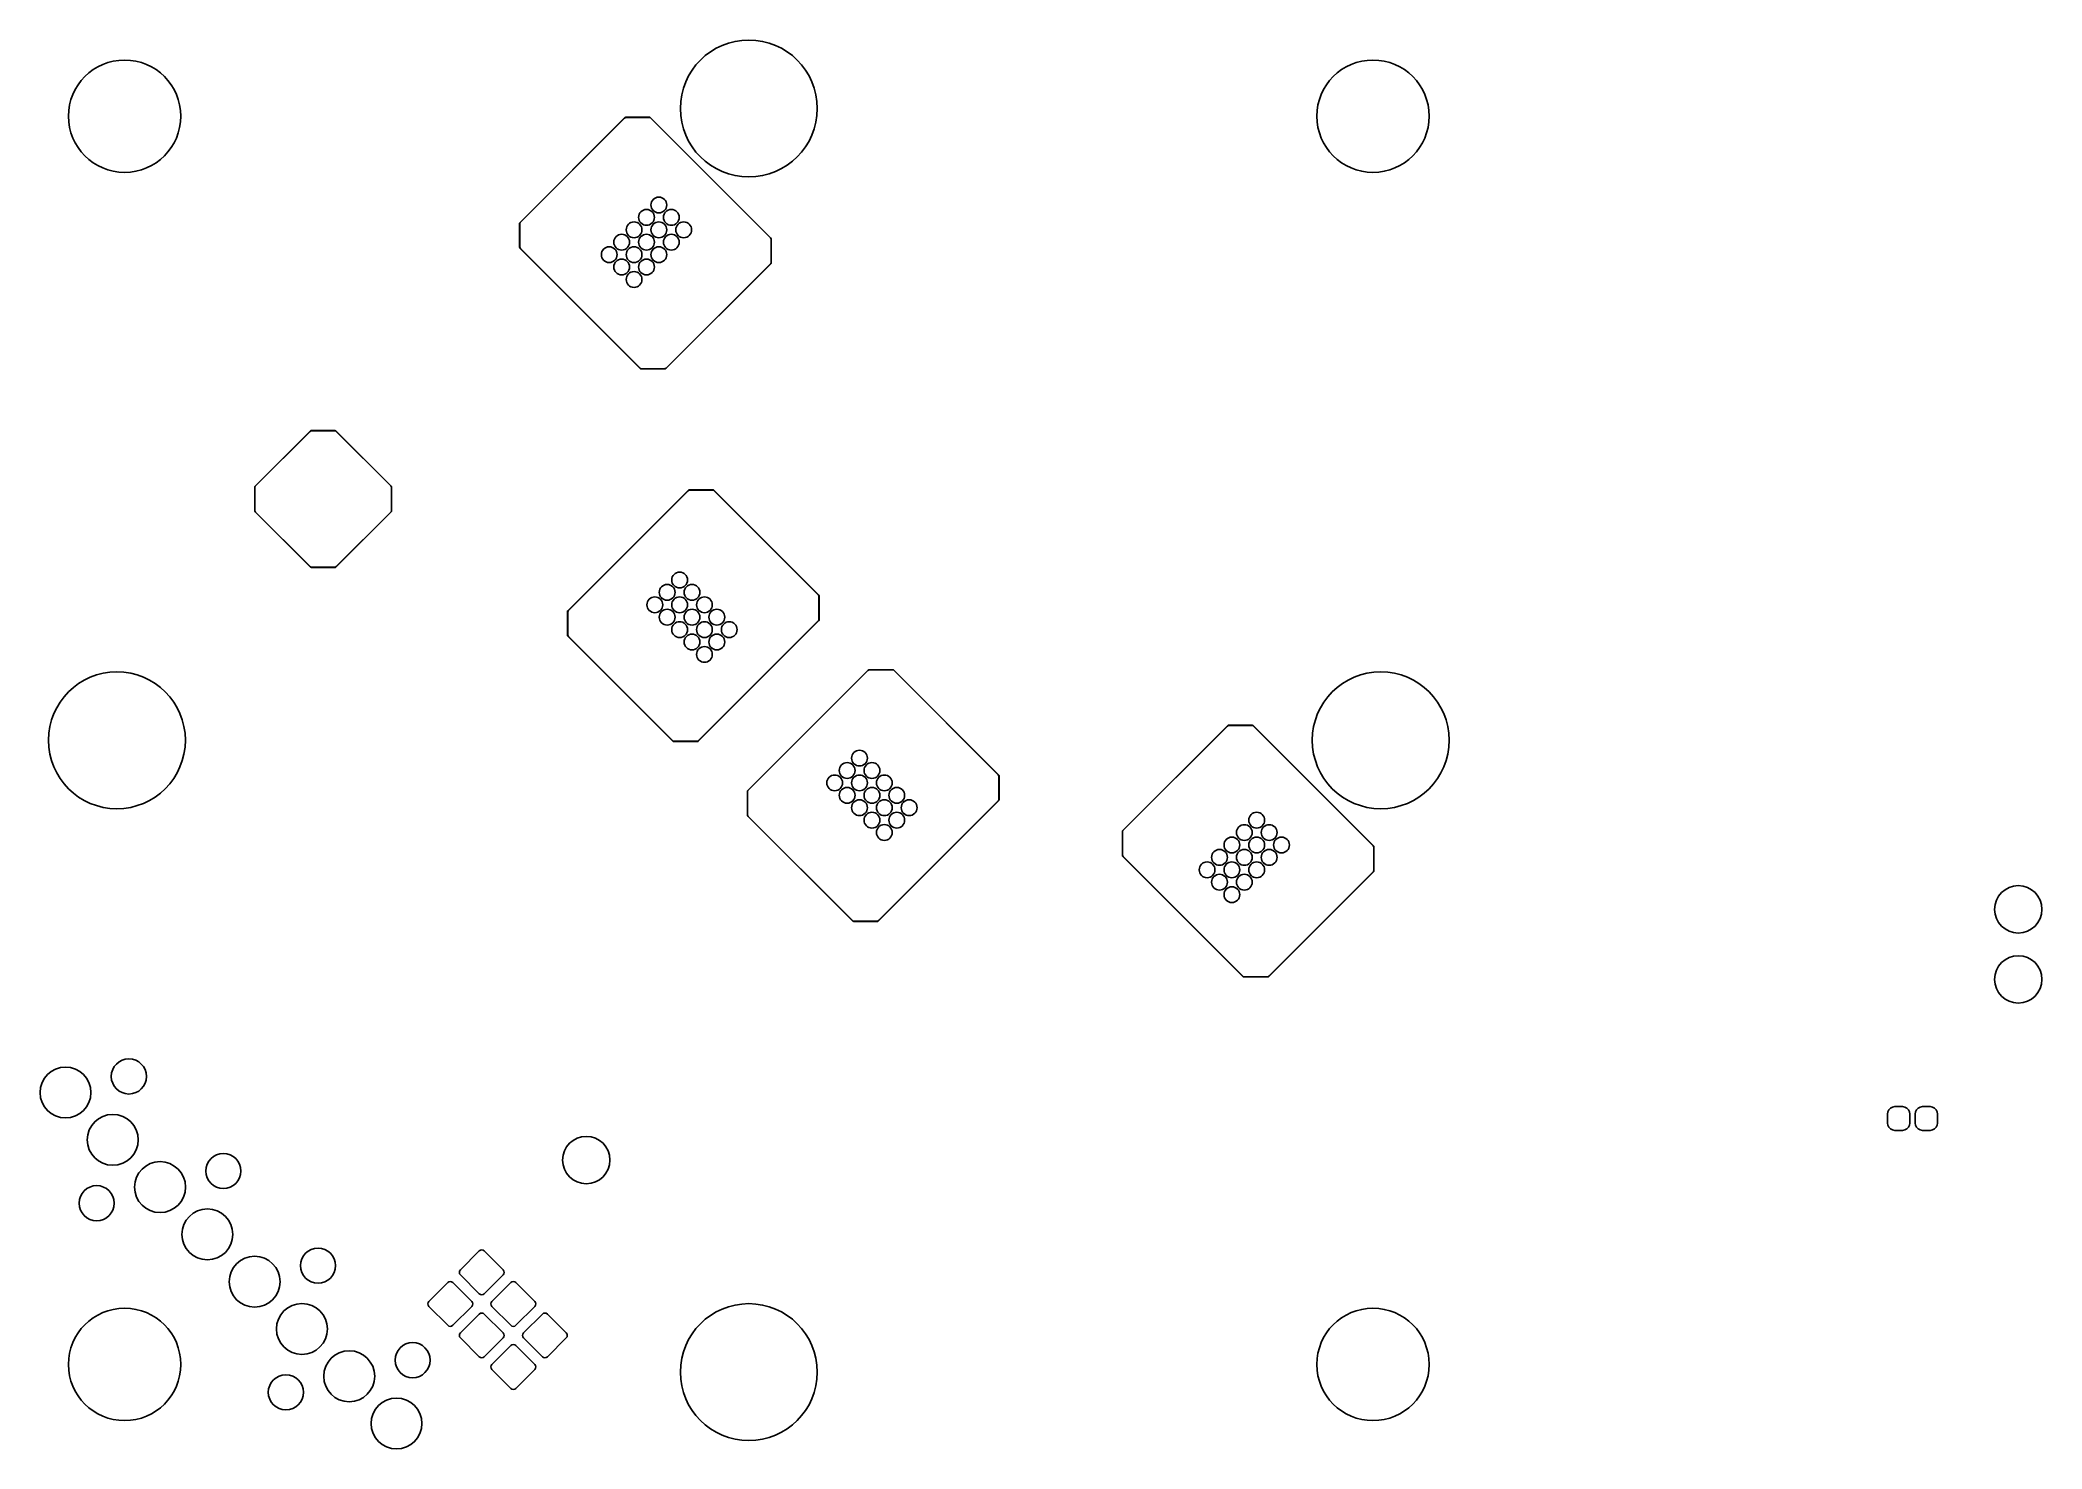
# Model space of a CAD drawing. Extents: x 4.32 to 8.81, y -5.13 to -1.97.
import ezdxf

# ---------------------------------------------------------------- set-up
doc = ezdxf.new("R2010")
doc.units = 0
doc.header["$MEASUREMENT"] = 0
doc.layers.add('BLACK', color=7, linetype='CONTINUOUS')

msp = doc.modelspace()

# ---------------------------------------------------------------- linework, layer by layer
at = {"layer": 'BLACK', "linetype": 'CONTINUOUS'}
for p, q in [((5.62835, -2.14608), (5.39177, -2.38266)), ((5.39177, -2.38217), (5.62763, -2.14631)), ((5.39314, -2.38118), (5.62687, -2.14745)), ((5.62687, -2.14745), (5.62932, -2.14611)), ((5.62763, -2.14631), (5.62765, -2.14629)), ((5.62765, -2.14629), (5.62826, -2.14596)), ((5.62826, -2.14596), (5.62828, -2.14596)), ((5.62828, -2.14596), (5.62831, -2.14593)), ((5.62831, -2.14593), (5.62867, -2.14573)), ((5.68396, -2.14608), (5.62835, -2.14608)), ((5.62835, -2.14608), (5.62835, -2.14608)), ((5.62867, -2.14573), (5.6287, -2.14572)), ((5.6287, -2.14572), (5.68329, -2.14572)), ((5.62932, -2.14611), (5.63038, -2.146)), ((5.63038, -2.146), (5.68195, -2.146)), ((5.68195, -2.146), (5.68463, -2.14679)), ((5.68329, -2.14572), (5.68331, -2.14573)), ((5.68331, -2.14573), (5.68398, -2.14592)), ((5.68397, -2.14608), (5.68396, -2.14608)), ((5.95535, -2.41746), (5.68397, -2.14608)), ((5.68398, -2.14592), (5.684, -2.14594)), ((5.684, -2.14594), (5.68404, -2.14594)), ((5.68404, -2.14594), (5.68443, -2.14606)), ((5.68443, -2.14606), (5.68447, -2.14608)), ((5.68447, -2.14608), (5.95512, -2.41673)), ((5.68463, -2.14679), (5.68545, -2.14745)), ((5.68545, -2.14745), (5.95398, -2.41598)), ((5.39142, -2.38332), (5.39161, -2.38266)), ((5.39142, -2.38334), (5.39142, -2.38332)), ((5.39142, -2.43793), (5.39142, -2.38334)), ((5.39161, -2.38266), (5.39162, -2.38265)), ((5.39161, -2.38266), (5.39177, -2.38266)), ((5.39177, -2.38266), (5.39161, -2.38266)), ((5.39162, -2.38265), (5.39163, -2.38263)), ((5.39163, -2.38259), (5.39175, -2.3822)), ((5.39163, -2.38263), (5.39163, -2.38259)), ((5.39169, -2.38468), (5.39248, -2.382)), ((5.39169, -2.43625), (5.39169, -2.38468)), ((5.39175, -2.3822), (5.39177, -2.38217)), ((5.39177, -2.38266), (5.39177, -2.38267)), ((5.39177, -2.38267), (5.39177, -2.43828)), ((5.39248, -2.382), (5.39314, -2.38118)), ((5.95398, -2.41598), (5.95532, -2.41843)), ((5.95512, -2.41673), (5.95514, -2.41675)), ((5.95514, -2.41675), (5.95547, -2.41736)), ((5.95532, -2.41843), (5.95543, -2.41948)), ((5.95535, -2.47307), (5.95535, -2.41746)), ((5.95535, -2.41746), (5.95535, -2.41746)), ((5.95543, -2.41948), (5.95543, -2.47105)), ((5.95547, -2.41736), (5.95547, -2.41739)), ((5.95547, -2.41739), (5.9555, -2.41741)), ((5.9555, -2.41741), (5.95569, -2.41777)), ((5.95569, -2.41777), (5.9557, -2.41781)), ((5.9557, -2.41781), (5.9557, -2.4724)), ((5.39143, -2.43796), (5.39142, -2.43793)), ((5.39162, -2.43832), (5.39143, -2.43796)), ((5.39165, -2.43835), (5.39162, -2.43832)), ((5.39165, -2.43837), (5.39165, -2.43835)), ((5.39198, -2.43899), (5.39165, -2.43837)), ((5.39181, -2.43731), (5.39169, -2.43625)), ((5.39177, -2.43828), (5.39177, -2.43828)), ((5.39177, -2.43828), (5.66315, -2.70966)), ((5.39314, -2.43976), (5.39181, -2.43731)), ((5.392, -2.439), (5.39198, -2.43899)), ((5.66266, -2.70966), (5.392, -2.439)), ((5.66167, -2.70828), (5.39314, -2.43976)), ((5.71877, -2.70965), (5.95535, -2.47307)), ((5.95535, -2.47357), (5.71949, -2.70943)), ((5.95398, -2.47456), (5.72025, -2.70828)), ((5.95464, -2.47373), (5.95398, -2.47456)), ((5.95543, -2.47105), (5.95464, -2.47373)), ((5.95535, -2.47307), (5.95535, -2.47307)), ((5.95537, -2.47354), (5.95535, -2.47357)), ((5.95549, -2.47314), (5.95537, -2.47354)), ((5.9555, -2.47309), (5.95549, -2.47311)), ((5.95549, -2.47311), (5.95549, -2.47314)), ((5.9557, -2.47242), (5.9555, -2.47309)), ((5.9557, -2.4724), (5.9557, -2.47242)), ((5.66249, -2.70895), (5.66167, -2.70828)), ((5.66518, -2.70974), (5.66249, -2.70895)), ((5.66269, -2.70968), (5.66266, -2.70966)), ((5.66308, -2.7098), (5.66269, -2.70968)), ((5.66312, -2.7098), (5.66308, -2.7098)), ((5.66314, -2.70981), (5.66312, -2.7098)), ((5.66381, -2.71001), (5.66314, -2.70981)), ((5.66315, -2.70966), (5.66316, -2.70966)), ((5.66316, -2.70966), (5.71877, -2.70966)), ((5.66383, -2.71001), (5.66381, -2.71001)), ((5.71842, -2.71001), (5.66383, -2.71001)), ((5.71674, -2.70974), (5.66518, -2.70974)), ((5.7178, -2.70962), (5.71674, -2.70974)), ((5.72025, -2.70828), (5.7178, -2.70962)), ((5.71845, -2.71), (5.71842, -2.71001)), ((5.71881, -2.70981), (5.71845, -2.71)), ((5.71877, -2.70966), (5.71877, -2.70965)), ((5.71884, -2.70978), (5.71881, -2.70981)), ((5.71886, -2.70978), (5.71884, -2.70978)), ((5.71948, -2.70944), (5.71886, -2.70978)), ((5.71949, -2.70943), (5.71948, -2.70944)), ((4.79775, -2.97369), (4.92226, -2.84919)), ((4.92298, -2.84896), (4.79776, -2.97419)), ((4.79913, -2.9727), (4.9215, -2.85034)), ((4.9215, -2.85034), (4.92395, -2.849)), ((4.92226, -2.84919), (4.92228, -2.84918)), ((4.92228, -2.84918), (4.92289, -2.84884)), ((4.92289, -2.84884), (4.92291, -2.84884)), ((4.92291, -2.84884), (4.92294, -2.84881)), ((4.92294, -2.84881), (4.9233, -2.84862)), ((4.97859, -2.84896), (4.92298, -2.84896)), ((4.92298, -2.84896), (4.92298, -2.84896)), ((4.9233, -2.84862), (4.92334, -2.84861)), ((4.92334, -2.84861), (4.97792, -2.84861)), ((4.92395, -2.849), (4.92501, -2.84888)), ((4.92501, -2.84888), (4.97658, -2.84888)), ((4.97658, -2.84888), (4.97926, -2.84967)), ((4.97792, -2.84861), (4.97795, -2.84861)), ((4.97795, -2.84861), (4.97862, -2.84881)), ((4.9786, -2.84896), (4.97859, -2.84896)), ((5.10382, -2.97419), (4.9786, -2.84896)), ((4.97862, -2.84881), (4.97863, -2.84882)), ((4.97863, -2.84882), (4.97867, -2.84882)), ((4.97867, -2.84882), (4.97906, -2.84894)), ((4.97906, -2.84894), (4.9791, -2.84896)), ((4.9791, -2.84896), (5.1036, -2.97346)), ((4.97926, -2.84967), (4.98008, -2.85034)), ((4.98008, -2.85034), (5.10245, -2.9727)), ((4.7974, -2.97487), (4.79741, -2.97484)), ((4.7974, -3.02945), (4.7974, -2.97487)), ((4.79741, -2.97484), (4.7976, -2.97419)), ((4.7976, -2.97417), (4.79762, -2.97416)), ((4.7976, -2.97419), (4.7976, -2.97417)), ((4.7976, -2.97419), (4.79776, -2.97419)), ((4.79776, -2.97419), (4.7976, -2.97419)), ((4.79762, -2.97412), (4.79773, -2.97373)), ((4.79762, -2.97416), (4.79762, -2.97412)), ((4.79768, -2.97621), (4.79847, -2.97353)), ((4.79768, -3.02778), (4.79768, -2.97621)), ((4.79773, -2.97373), (4.79775, -2.97369)), ((4.79776, -2.97419), (4.79776, -2.9742)), ((4.79776, -2.9742), (4.79776, -3.0298)), ((4.79847, -2.97353), (4.79913, -2.9727)), ((5.10245, -2.9727), (5.10379, -2.97516)), ((5.1036, -2.97346), (5.10361, -2.97348)), ((5.10361, -2.97348), (5.10395, -2.97409)), ((5.10379, -2.97516), (5.10391, -2.97621)), ((5.10383, -2.97419), (5.10382, -2.97419)), ((5.10383, -3.0298), (5.10383, -2.97419)), ((5.10391, -2.97621), (5.10391, -3.02778)), ((5.10395, -2.97409), (5.10395, -2.97411)), ((5.10395, -2.97411), (5.10397, -2.97414)), ((5.10397, -2.97414), (5.10417, -2.9745)), ((5.10417, -2.9745), (5.10418, -2.97454)), ((5.10418, -2.97454), (5.10418, -3.02913)), ((5.77071, -2.98196), (5.49933, -3.25334)), ((5.49933, -3.25284), (5.76999, -2.98218)), ((5.50071, -3.25185), (5.76923, -2.98333)), ((5.76923, -2.98333), (5.77168, -2.98199)), ((5.76999, -2.98218), (5.77001, -2.98217)), ((5.77001, -2.98217), (5.77062, -2.98183)), ((5.77062, -2.98183), (5.77064, -2.98183)), ((5.77064, -2.98183), (5.77067, -2.9818)), ((5.77067, -2.9818), (5.77103, -2.98161)), ((5.82632, -2.98195), (5.77071, -2.98195)), ((5.77071, -2.98195), (5.77071, -2.98196)), ((5.77103, -2.98161), (5.77107, -2.9816)), ((5.77107, -2.9816), (5.82565, -2.9816)), ((5.77168, -2.98199), (5.77274, -2.98187)), ((5.77274, -2.98187), (5.82431, -2.98187)), ((5.82431, -2.98187), (5.82699, -2.98266)), ((5.82565, -2.9816), (5.82568, -2.9816)), ((5.82568, -2.9816), (5.82635, -2.9818)), ((5.82633, -2.98195), (5.82632, -2.98195)), ((6.06291, -3.21853), (5.82633, -2.98195)), ((5.82635, -2.9818), (5.82636, -2.98181)), ((5.82636, -2.98181), (5.8264, -2.98181)), ((5.8264, -2.98181), (5.82679, -2.98193)), ((5.82679, -2.98193), (5.82683, -2.98195)), ((5.82683, -2.98195), (6.06269, -3.21781)), ((5.82699, -2.98266), (5.82781, -2.98333)), ((5.82781, -2.98333), (6.06154, -3.21705)), ((4.79741, -3.02949), (4.7974, -3.02945)), ((4.79761, -3.02985), (4.79741, -3.02949)), ((4.79764, -3.02988), (4.79761, -3.02985)), ((4.79764, -3.0299), (4.79764, -3.02988)), ((4.79797, -3.03051), (4.79764, -3.0299)), ((4.79779, -3.02884), (4.79768, -3.02778)), ((4.79776, -3.0298), (4.79776, -3.02981)), ((4.79776, -3.02981), (4.92299, -3.15503)), ((4.79913, -3.03129), (4.79779, -3.02884)), ((4.79798, -3.03053), (4.79797, -3.03051)), ((4.92249, -3.15503), (4.79798, -3.03053)), ((4.9215, -3.15366), (4.79913, -3.03129)), ((4.9786, -3.15503), (5.10383, -3.0298)), ((5.10383, -3.0303), (4.97933, -3.1548)), ((5.10245, -3.03129), (4.98008, -3.15366)), ((5.10312, -3.03046), (5.10245, -3.03129)), ((5.10391, -3.02778), (5.10312, -3.03046)), ((5.10383, -3.0298), (5.10383, -3.0298)), ((5.10385, -3.03027), (5.10383, -3.0303)), ((5.10397, -3.02987), (5.10385, -3.03027)), ((5.10398, -3.02982), (5.10397, -3.02983)), ((5.10397, -3.02983), (5.10397, -3.02987)), ((5.10418, -3.02915), (5.10398, -3.02982)), ((5.10418, -3.02913), (5.10418, -3.02915)), ((4.92233, -3.15432), (4.9215, -3.15366)), ((4.92501, -3.15511), (4.92233, -3.15432)), ((4.92252, -3.15505), (4.92249, -3.15503)), ((4.92292, -3.15517), (4.92252, -3.15505)), ((4.92295, -3.15517), (4.92292, -3.15517)), ((4.92297, -3.15519), (4.92295, -3.15517)), ((4.92364, -3.15538), (4.92297, -3.15519)), ((4.92299, -3.15503), (4.92299, -3.15503)), ((4.92299, -3.15503), (4.9786, -3.15503)), ((4.92366, -3.15539), (4.92364, -3.15538)), ((4.97825, -3.15539), (4.92366, -3.15539)), ((4.97658, -3.15511), (4.92501, -3.15511)), ((4.97763, -3.155), (4.97658, -3.15511)), ((4.98008, -3.15366), (4.97763, -3.155)), ((4.97829, -3.15538), (4.97825, -3.15539)), ((4.97865, -3.15518), (4.97829, -3.15538)), ((4.9786, -3.15503), (4.9786, -3.15503)), ((4.97867, -3.15515), (4.97865, -3.15518)), ((4.97869, -3.15515), (4.97867, -3.15515)), ((4.97931, -3.15482), (4.97869, -3.15515)), ((4.97933, -3.1548), (4.97931, -3.15482)), ((6.06154, -3.21705), (6.06288, -3.2195)), ((6.06269, -3.21781), (6.0627, -3.21783)), ((6.0627, -3.21783), (6.06303, -3.21844)), ((6.06288, -3.2195), (6.06299, -3.22056)), ((6.06291, -3.27414), (6.06291, -3.21853)), ((6.06291, -3.21853), (6.06291, -3.21853)), ((6.06299, -3.22056), (6.06299, -3.27213)), ((6.06303, -3.21844), (6.06303, -3.21846)), ((6.06303, -3.21846), (6.06306, -3.21849)), ((6.06306, -3.21849), (6.06326, -3.21885)), ((6.06326, -3.21885), (6.06327, -3.21889)), ((6.06327, -3.21889), (6.06327, -3.27347)), ((5.49898, -3.25399), (5.49917, -3.25334)), ((5.49898, -3.25401), (5.49898, -3.25399)), ((5.49898, -3.3086), (5.49898, -3.25401)), ((5.49917, -3.25334), (5.49918, -3.25332)), ((5.49917, -3.25334), (5.49933, -3.25334)), ((5.49933, -3.25334), (5.49917, -3.25334)), ((5.49918, -3.25332), (5.49919, -3.2533)), ((5.49919, -3.2533), (5.4992, -3.25326)), ((5.4992, -3.25326), (5.49931, -3.25287)), ((5.49926, -3.25536), (5.50004, -3.25268)), ((5.49926, -3.30693), (5.49926, -3.25536)), ((5.49931, -3.25287), (5.49933, -3.25284)), ((5.49933, -3.25334), (5.49933, -3.25334)), ((5.49933, -3.25334), (5.49933, -3.30895)), ((5.50004, -3.25268), (5.50071, -3.25185)), ((5.79153, -3.54553), (6.06291, -3.27415)), ((6.06292, -3.27465), (5.79226, -3.5453)), ((6.06154, -3.27563), (5.79302, -3.54416)), ((6.0622, -3.27481), (6.06154, -3.27563)), ((6.06299, -3.27213), (6.0622, -3.27481)), ((6.06291, -3.27415), (6.06291, -3.27414)), ((6.06294, -3.27461), (6.06292, -3.27465)), ((6.06305, -3.27422), (6.06294, -3.27461)), ((6.06307, -3.27417), (6.06305, -3.27418)), ((6.06305, -3.27418), (6.06305, -3.27422)), ((6.06326, -3.2735), (6.06307, -3.27417)), ((6.06327, -3.27347), (6.06326, -3.2735)), ((5.49899, -3.30864), (5.49898, -3.3086)), ((5.49919, -3.309), (5.49899, -3.30864)), ((5.49921, -3.30902), (5.49919, -3.309)), ((5.49921, -3.30904), (5.49921, -3.30902)), ((5.49955, -3.30966), (5.49921, -3.30904)), ((5.49937, -3.30798), (5.49926, -3.30693)), ((5.49933, -3.30895), (5.49934, -3.30895)), ((5.49934, -3.30895), (5.73592, -3.54553)), ((5.50071, -3.31043), (5.49937, -3.30798)), ((5.49956, -3.30968), (5.49955, -3.30966)), ((5.73542, -3.54553), (5.49956, -3.30968)), ((5.73443, -3.54416), (5.50071, -3.31043)), ((5.90287, -3.65638), (6.17353, -3.38572)), ((6.17426, -3.3855), (5.90288, -3.65688)), ((5.90425, -3.65539), (6.17277, -3.38687)), ((6.17277, -3.38687), (6.17523, -3.38553)), ((6.17353, -3.38572), (6.17355, -3.38571)), ((6.17355, -3.38571), (6.17416, -3.38537)), ((6.17416, -3.38537), (6.17418, -3.38537)), ((6.17418, -3.38537), (6.17421, -3.38535)), ((6.17421, -3.38535), (6.17457, -3.38515)), ((6.22987, -3.3855), (6.17426, -3.3855)), ((6.17426, -3.3855), (6.17426, -3.3855)), ((6.17457, -3.38515), (6.17461, -3.38514)), ((6.17461, -3.38514), (6.2292, -3.38514)), ((6.17523, -3.38553), (6.17628, -3.38542)), ((6.17628, -3.38542), (6.22785, -3.38542)), ((6.22785, -3.38542), (6.23053, -3.3862)), ((6.2292, -3.38514), (6.22922, -3.38514)), ((6.22922, -3.38514), (6.22989, -3.38534)), ((6.46645, -3.62208), (6.22987, -3.38549)), ((6.22987, -3.38549), (6.22987, -3.3855)), ((6.22989, -3.38534), (6.2299, -3.38536)), ((6.2299, -3.38536), (6.22994, -3.38536)), ((6.22994, -3.38536), (6.23034, -3.38547)), ((6.23034, -3.38547), (6.23037, -3.38549)), ((6.23037, -3.38549), (6.46623, -3.62135)), ((6.23053, -3.3862), (6.23136, -3.38687)), ((6.23136, -3.38687), (6.46508, -3.62059)), ((5.73526, -3.54482), (5.73443, -3.54416)), ((5.73794, -3.54561), (5.73526, -3.54482)), ((5.73545, -3.54555), (5.73542, -3.54553)), ((5.73585, -3.54567), (5.73545, -3.54555)), ((5.73589, -3.54567), (5.73585, -3.54567)), ((5.7359, -3.54569), (5.73589, -3.54567)), ((5.73657, -3.54588), (5.7359, -3.54569)), ((5.73592, -3.54553), (5.73592, -3.54553)), ((5.73592, -3.54553), (5.79153, -3.54553)), ((5.73659, -3.54589), (5.73657, -3.54588)), ((5.79118, -3.54589), (5.73659, -3.54589)), ((5.78951, -3.54561), (5.73794, -3.54561)), ((5.79056, -3.5455), (5.78951, -3.54561)), ((5.79302, -3.54416), (5.79056, -3.5455)), ((5.79122, -3.54588), (5.79118, -3.54589)), ((5.79158, -3.54568), (5.79122, -3.54588)), ((5.79153, -3.54553), (5.79153, -3.54553)), ((5.79161, -3.54565), (5.79158, -3.54568)), ((5.79163, -3.54565), (5.79161, -3.54565)), ((5.79224, -3.54532), (5.79163, -3.54565)), ((5.79226, -3.5453), (5.79224, -3.54532)), ((6.98035, -3.51008), (6.74377, -3.74666)), ((6.74377, -3.74617), (6.97963, -3.51031)), ((6.74514, -3.74518), (6.97887, -3.51145)), ((6.97887, -3.51145), (6.98132, -3.51011)), ((6.97963, -3.51031), (6.97965, -3.51029)), ((6.97965, -3.51029), (6.98026, -3.50996)), ((6.98026, -3.50996), (6.98028, -3.50996)), ((6.98028, -3.50996), (6.98031, -3.50993)), ((6.98031, -3.50993), (6.98067, -3.50973)), ((7.03596, -3.51008), (6.98035, -3.51008)), ((6.98035, -3.51008), (6.98035, -3.51008)), ((6.98067, -3.50973), (6.9807, -3.50972)), ((6.9807, -3.50972), (7.03529, -3.50972)), ((6.98132, -3.51011), (6.98238, -3.51)), ((6.98238, -3.51), (7.03395, -3.51)), ((7.03395, -3.51), (7.03663, -3.51079)), ((7.03529, -3.50972), (7.03531, -3.50973)), ((7.03531, -3.50973), (7.03598, -3.50992)), ((7.03597, -3.51008), (7.03596, -3.51008)), ((7.30735, -3.78146), (7.03597, -3.51008)), ((7.03598, -3.50992), (7.036, -3.50994)), ((7.036, -3.50994), (7.03604, -3.50994)), ((7.03604, -3.50994), (7.03643, -3.51006)), ((7.03643, -3.51006), (7.03647, -3.51008)), ((7.03647, -3.51008), (7.30712, -3.78073)), ((7.03663, -3.51079), (7.03745, -3.51145)), ((7.03745, -3.51145), (7.30598, -3.77998)), ((6.46508, -3.62059), (6.46642, -3.62305)), ((6.46623, -3.62135), (6.46624, -3.62137)), ((6.46624, -3.62137), (6.46658, -3.62198)), ((6.46642, -3.62305), (6.46654, -3.6241)), ((6.46646, -3.62208), (6.46645, -3.62208)), ((6.46646, -3.67769), (6.46646, -3.62208)), ((6.46654, -3.6241), (6.46654, -3.67567)), ((6.46658, -3.62198), (6.46658, -3.622)), ((6.46658, -3.622), (6.4666, -3.62203)), ((6.4666, -3.62203), (6.4668, -3.62239)), ((6.4668, -3.62239), (6.46681, -3.62243)), ((6.46681, -3.62243), (6.46681, -3.67702)), ((5.90252, -3.65755), (5.90253, -3.65753)), ((5.90252, -3.71214), (5.90252, -3.65755)), ((5.90253, -3.65753), (5.90272, -3.65688)), ((5.90272, -3.65686), (5.90274, -3.65685)), ((5.90272, -3.65688), (5.90272, -3.65686)), ((5.90272, -3.65688), (5.90288, -3.65688)), ((5.90288, -3.65688), (5.90272, -3.65688)), ((5.90274, -3.65681), (5.90285, -3.65641)), ((5.90274, -3.65685), (5.90274, -3.65681)), ((5.9028, -3.6589), (5.90359, -3.65622)), ((5.9028, -3.71047), (5.9028, -3.6589)), ((5.90285, -3.65641), (5.90287, -3.65638)), ((5.90288, -3.65688), (5.90288, -3.65688)), ((5.90288, -3.65688), (5.90288, -3.71249)), ((5.90359, -3.65622), (5.90425, -3.65539)), ((6.19508, -3.94907), (6.46646, -3.67769)), ((6.46646, -3.67819), (6.1958, -3.94885)), ((6.46508, -3.67918), (6.19656, -3.9477)), ((6.46575, -3.67835), (6.46508, -3.67918)), ((6.46654, -3.67567), (6.46575, -3.67835)), ((6.46646, -3.67769), (6.46646, -3.67769)), ((6.46648, -3.67816), (6.46646, -3.67819)), ((6.4666, -3.67776), (6.46648, -3.67816)), ((6.46661, -3.67771), (6.4666, -3.67772)), ((6.4666, -3.67772), (6.4666, -3.67776)), ((6.46681, -3.67704), (6.46661, -3.67771)), ((6.46681, -3.67702), (6.46681, -3.67704)), ((5.90253, -3.71218), (5.90252, -3.71214)), ((5.90273, -3.71254), (5.90253, -3.71218)), ((5.90276, -3.71257), (5.90273, -3.71254)), ((5.90276, -3.71259), (5.90276, -3.71257)), ((5.90309, -3.7132), (5.90276, -3.71259)), ((5.90291, -3.71152), (5.9028, -3.71047)), ((5.90288, -3.71249), (5.90288, -3.71249)), ((5.90288, -3.71249), (6.13946, -3.94908)), ((5.90425, -3.71398), (5.90291, -3.71152)), ((5.9031, -3.71322), (5.90309, -3.7132)), ((6.13896, -3.94908), (5.9031, -3.71322)), ((6.13798, -3.9477), (5.90425, -3.71398)), ((6.74342, -3.74732), (6.74361, -3.74666)), ((6.74342, -3.74734), (6.74342, -3.74732)), ((6.74342, -3.80193), (6.74342, -3.74734)), ((6.74361, -3.74666), (6.74362, -3.74665)), ((6.74361, -3.74666), (6.74377, -3.74666)), ((6.74377, -3.74666), (6.74361, -3.74666)), ((6.74362, -3.74665), (6.74363, -3.74663)), ((6.74363, -3.74659), (6.74375, -3.7462)), ((6.74363, -3.74663), (6.74363, -3.74659)), ((6.74369, -3.74868), (6.74448, -3.746)), ((6.74369, -3.80025), (6.74369, -3.74868)), ((6.74375, -3.7462), (6.74377, -3.74617)), ((6.74377, -3.74666), (6.74377, -3.74667)), ((6.74377, -3.74667), (6.74377, -3.80228)), ((6.74448, -3.746), (6.74514, -3.74518)), ((6.74343, -3.80196), (6.74342, -3.80193)), ((6.74362, -3.80232), (6.74343, -3.80196)), ((6.74365, -3.80235), (6.74362, -3.80232)), ((6.74365, -3.80237), (6.74365, -3.80235)), ((6.74398, -3.80299), (6.74365, -3.80237)), ((6.74381, -3.80131), (6.74369, -3.80025)), ((6.74377, -3.80228), (6.74377, -3.80228)), ((6.74377, -3.80228), (7.01515, -4.07366)), ((6.74514, -3.80376), (6.74381, -3.80131)), ((6.744, -3.803), (6.74398, -3.80299)), ((7.01466, -4.07366), (6.744, -3.803)), ((7.01367, -4.07228), (6.74514, -3.80376)), ((7.30598, -3.77998), (7.30732, -3.78243)), ((7.30712, -3.78073), (7.30714, -3.78075)), ((7.30714, -3.78075), (7.30747, -3.78136)), ((7.30732, -3.78243), (7.30743, -3.78348)), ((7.30735, -3.83707), (7.30735, -3.78146)), ((7.30735, -3.78146), (7.30735, -3.78146)), ((7.30743, -3.78348), (7.30743, -3.83505)), ((7.30747, -3.78136), (7.30747, -3.78139)), ((7.30747, -3.78139), (7.3075, -3.78141)), ((7.3075, -3.78141), (7.30769, -3.78177)), ((7.30769, -3.78177), (7.3077, -3.78181)), ((7.3077, -3.78181), (7.3077, -3.8364)), ((7.07077, -4.07365), (7.30735, -3.83707)), ((7.30735, -3.83757), (7.07149, -4.07343)), ((7.30598, -3.83856), (7.07225, -4.07228)), ((7.30664, -3.83773), (7.30598, -3.83856)), ((7.30743, -3.83505), (7.30664, -3.83773)), ((7.30735, -3.83707), (7.30735, -3.83707)), ((7.30737, -3.83754), (7.30735, -3.83757)), ((7.30749, -3.83714), (7.30737, -3.83754)), ((7.3075, -3.83709), (7.30749, -3.83711)), ((7.30749, -3.83711), (7.30749, -3.83714)), ((7.3077, -3.83642), (7.3075, -3.83709)), ((7.3077, -3.8364), (7.3077, -3.83642)), ((6.1388, -3.94837), (6.13798, -3.9477)), ((6.14148, -3.94915), (6.1388, -3.94837)), ((6.139, -3.9491), (6.13896, -3.94908)), ((6.13939, -3.94921), (6.139, -3.9491)), ((6.13943, -3.94921), (6.13939, -3.94921)), ((6.13944, -3.94923), (6.13943, -3.94921)), ((6.14011, -3.94943), (6.13944, -3.94923)), ((6.13946, -3.94908), (6.13947, -3.94908)), ((6.13947, -3.94908), (6.19508, -3.94908)), ((6.14014, -3.94943), (6.14011, -3.94943)), ((6.19472, -3.94943), (6.14014, -3.94943)), ((6.19305, -3.94915), (6.14148, -3.94915)), ((6.19411, -3.94904), (6.19305, -3.94915)), ((6.19656, -3.9477), (6.19411, -3.94904)), ((6.19476, -3.94942), (6.19472, -3.94943)), ((6.19512, -3.94922), (6.19476, -3.94942)), ((6.19508, -3.94908), (6.19508, -3.94907)), ((6.19515, -3.9492), (6.19512, -3.94922)), ((6.19517, -3.9492), (6.19515, -3.9492)), ((6.19578, -3.94886), (6.19517, -3.9492)), ((6.1958, -3.94885), (6.19578, -3.94886)), ((7.01449, -4.07295), (7.01367, -4.07228)), ((7.01718, -4.07374), (7.01449, -4.07295)), ((7.01469, -4.07368), (7.01466, -4.07366)), ((7.01508, -4.0738), (7.01469, -4.07368)), ((7.01512, -4.0738), (7.01508, -4.0738)), ((7.01514, -4.07381), (7.01512, -4.0738)), ((7.01581, -4.07401), (7.01514, -4.07381)), ((7.01515, -4.07366), (7.01516, -4.07366)), ((7.01516, -4.07366), (7.07077, -4.07366)), ((7.01583, -4.07401), (7.01581, -4.07401)), ((7.07042, -4.07401), (7.01583, -4.07401)), ((7.06874, -4.07374), (7.01718, -4.07374)), ((7.0698, -4.07362), (7.06874, -4.07374)), ((7.07225, -4.07228), (7.0698, -4.07362)), ((7.07045, -4.074), (7.07042, -4.07401)), ((7.07081, -4.07381), (7.07045, -4.074)), ((7.07077, -4.07366), (7.07077, -4.07365)), ((7.07084, -4.07378), (7.07081, -4.07381)), ((7.07086, -4.07378), (7.07084, -4.07378)), ((7.07148, -4.07344), (7.07086, -4.07378)), ((7.07149, -4.07343), (7.07148, -4.07344)), ((8.45965, -4.38164), (8.46045, -4.37655)), ((8.45965, -4.40182), (8.45965, -4.38164)), ((8.46045, -4.37655), (8.46279, -4.37195)), ((8.46279, -4.37195), (8.46644, -4.36831)), ((8.46644, -4.36831), (8.47104, -4.36596)), ((8.47104, -4.36596), (8.47613, -4.36516)), ((8.47613, -4.36516), (8.49336, -4.36516)), ((8.49336, -4.36516), (8.49845, -4.36596)), ((8.49845, -4.36596), (8.50305, -4.36831)), ((8.50305, -4.36831), (8.50669, -4.37195)), ((8.50669, -4.37195), (8.50904, -4.37655)), ((8.50904, -4.37655), (8.50984, -4.38164)), ((8.50984, -4.38164), (8.50984, -4.40182)), ((8.52165, -4.38164), (8.52246, -4.37655)), ((8.52165, -4.40182), (8.52165, -4.38164)), ((8.52246, -4.37655), (8.5248, -4.37195)), ((8.5248, -4.37195), (8.52845, -4.36831)), ((8.52845, -4.36831), (8.53305, -4.36596)), ((8.53305, -4.36596), (8.53814, -4.36516)), ((8.53814, -4.36516), (8.55536, -4.36516)), ((8.55536, -4.36516), (8.56046, -4.36596)), ((8.56046, -4.36596), (8.56505, -4.36831)), ((8.56505, -4.36831), (8.5687, -4.37195)), ((8.5687, -4.37195), (8.57104, -4.37655)), ((8.57104, -4.37655), (8.57185, -4.38164)), ((8.57185, -4.38164), (8.57185, -4.40182)), ((8.46045, -4.40692), (8.45965, -4.40182)), ((8.46279, -4.41151), (8.46045, -4.40692)), ((8.46644, -4.41516), (8.46279, -4.41151)), ((8.47104, -4.4175), (8.46644, -4.41516)), ((8.47613, -4.41831), (8.47104, -4.4175)), ((8.49336, -4.41831), (8.47613, -4.41831)), ((8.49845, -4.4175), (8.49336, -4.41831)), ((8.50305, -4.41516), (8.49845, -4.4175)), ((8.50669, -4.41151), (8.50305, -4.41516)), ((8.50904, -4.40692), (8.50669, -4.41151)), ((8.50984, -4.40182), (8.50904, -4.40692)), ((8.52246, -4.40692), (8.52165, -4.40182)), ((8.5248, -4.41151), (8.52246, -4.40692)), ((8.52845, -4.41516), (8.5248, -4.41151)), ((8.53305, -4.4175), (8.52845, -4.41516)), ((8.53814, -4.41831), (8.53305, -4.4175)), ((8.55536, -4.41831), (8.53814, -4.41831)), ((8.56046, -4.4175), (8.55536, -4.41831)), ((8.56505, -4.41516), (8.56046, -4.4175)), ((8.5687, -4.41151), (8.56505, -4.41516)), ((8.57104, -4.40692), (8.5687, -4.41151)), ((8.57185, -4.40182), (8.57104, -4.40692)), ((5.25865, -4.73137), (5.30108, -4.68894)), ((5.30108, -4.68894), (5.30363, -4.68723)), ((5.30363, -4.68723), (5.30664, -4.68663)), ((5.30664, -4.68663), (5.30966, -4.68723)), ((5.30966, -4.68723), (5.31221, -4.68894)), ((5.31221, -4.68894), (5.35464, -4.73137)), ((5.23037, -4.75965), (5.23292, -4.75794)), ((5.23292, -4.75794), (5.23593, -4.75734)), ((5.23593, -4.75734), (5.23895, -4.75794)), ((5.23895, -4.75794), (5.2415, -4.75965)), ((5.25634, -4.73693), (5.25694, -4.73392)), ((5.25694, -4.73995), (5.25634, -4.73693)), ((5.25694, -4.73392), (5.25865, -4.73137)), ((5.25865, -4.7425), (5.25694, -4.73995)), ((5.30108, -4.78493), (5.25865, -4.7425)), ((5.35464, -4.7425), (5.31221, -4.78493)), ((5.35464, -4.73137), (5.35635, -4.73392)), ((5.35635, -4.73995), (5.35464, -4.7425)), ((5.35635, -4.73392), (5.35695, -4.73693)), ((5.35695, -4.73693), (5.35635, -4.73995)), ((5.37179, -4.75965), (5.37434, -4.75794)), ((5.37434, -4.75794), (5.37736, -4.75734)), ((5.37736, -4.75734), (5.38037, -4.75794)), ((5.38037, -4.75794), (5.38292, -4.75965)), ((5.18623, -4.80463), (5.18794, -4.80208)), ((5.18794, -4.80208), (5.23037, -4.75965)), ((5.2415, -4.75965), (5.28393, -4.80208)), ((5.28393, -4.80208), (5.28564, -4.80463)), ((5.30363, -4.78664), (5.30108, -4.78493)), ((5.30664, -4.78723), (5.30363, -4.78664)), ((5.30966, -4.78664), (5.30664, -4.78723)), ((5.31221, -4.78493), (5.30966, -4.78664)), ((5.32765, -4.80463), (5.32936, -4.80208)), ((5.32936, -4.80208), (5.37179, -4.75965)), ((5.38292, -4.75965), (5.42535, -4.80208)), ((5.42535, -4.80208), (5.42706, -4.80463)), ((5.18563, -4.80764), (5.18623, -4.80463)), ((5.18623, -4.81066), (5.18563, -4.80764)), ((5.18794, -4.81321), (5.18623, -4.81066)), ((5.23037, -4.85564), (5.18794, -4.81321)), ((5.28393, -4.81321), (5.2415, -4.85564)), ((5.25865, -4.87279), (5.30108, -4.83036)), ((5.28564, -4.81066), (5.28393, -4.81321)), ((5.28564, -4.80463), (5.28623, -4.80764)), ((5.28623, -4.80764), (5.28564, -4.81066)), ((5.30108, -4.83036), (5.30363, -4.82865)), ((5.30363, -4.82865), (5.30664, -4.82805)), ((5.30664, -4.82805), (5.30966, -4.82865)), ((5.30966, -4.82865), (5.31221, -4.83036)), ((5.31221, -4.83036), (5.35464, -4.87279)), ((5.32705, -4.80764), (5.32765, -4.80463)), ((5.32765, -4.81066), (5.32705, -4.80764)), ((5.32936, -4.81321), (5.32765, -4.81066)), ((5.37179, -4.85564), (5.32936, -4.81321)), ((5.42535, -4.81321), (5.38292, -4.85564)), ((5.40007, -4.87279), (5.4425, -4.83036)), ((5.42706, -4.81066), (5.42535, -4.81321)), ((5.42706, -4.80463), (5.42766, -4.80764)), ((5.42766, -4.80764), (5.42706, -4.81066)), ((5.4425, -4.83036), (5.44505, -4.82865)), ((5.44505, -4.82865), (5.44807, -4.82805)), ((5.44807, -4.82805), (5.45108, -4.82865)), ((5.45108, -4.82865), (5.45363, -4.83036)), ((5.45363, -4.83036), (5.49606, -4.87279)), ((5.23292, -4.85735), (5.23037, -4.85564)), ((5.23593, -4.85795), (5.23292, -4.85735)), ((5.23895, -4.85735), (5.23593, -4.85795)), ((5.2415, -4.85564), (5.23895, -4.85735)), ((5.25634, -4.87836), (5.25694, -4.87534)), ((5.25694, -4.88137), (5.25634, -4.87836)), ((5.25694, -4.87534), (5.25865, -4.87279)), ((5.25865, -4.88392), (5.25694, -4.88137)), ((5.30108, -4.92635), (5.25865, -4.88392)), ((5.35464, -4.88392), (5.31221, -4.92635)), ((5.35464, -4.87279), (5.35635, -4.87534)), ((5.35635, -4.88137), (5.35464, -4.88392)), ((5.35635, -4.87534), (5.35695, -4.87836)), ((5.35695, -4.87836), (5.35635, -4.88137)), ((5.37434, -4.85735), (5.37179, -4.85564)), ((5.37736, -4.85795), (5.37434, -4.85735)), ((5.38037, -4.85735), (5.37736, -4.85795)), ((5.38292, -4.85564), (5.38037, -4.85735)), ((5.39777, -4.87836), (5.39836, -4.87534)), ((5.39836, -4.88137), (5.39777, -4.87836)), ((5.39836, -4.87534), (5.40007, -4.87279)), ((5.40007, -4.88392), (5.39836, -4.88137)), ((5.4425, -4.92635), (5.40007, -4.88392)), ((5.49606, -4.88392), (5.45363, -4.92635)), ((5.49606, -4.87279), (5.49777, -4.87534)), ((5.49777, -4.88137), (5.49606, -4.88392)), ((5.49777, -4.87534), (5.49837, -4.87836)), ((5.49837, -4.87836), (5.49777, -4.88137)), ((5.30363, -4.92806), (5.30108, -4.92635)), ((5.30664, -4.92866), (5.30363, -4.92806)), ((5.30966, -4.92806), (5.30664, -4.92866)), ((5.31221, -4.92635), (5.30966, -4.92806)), ((5.32936, -4.9435), (5.37179, -4.90107)), ((5.37179, -4.90107), (5.37434, -4.89936)), ((5.37434, -4.89936), (5.37736, -4.89877)), ((5.37736, -4.89877), (5.38037, -4.89936)), ((5.38037, -4.89936), (5.38292, -4.90107)), ((5.38292, -4.90107), (5.42535, -4.9435)), ((5.44505, -4.92806), (5.4425, -4.92635)), ((5.44807, -4.92866), (5.44505, -4.92806)), ((5.45108, -4.92806), (5.44807, -4.92866)), ((5.45363, -4.92635), (5.45108, -4.92806)), ((5.32705, -4.94907), (5.32765, -4.94605)), ((5.32765, -4.95208), (5.32705, -4.94907)), ((5.32765, -4.94605), (5.32936, -4.9435)), ((5.32936, -4.95463), (5.32765, -4.95208)), ((5.37179, -4.99706), (5.32936, -4.95463)), ((5.42535, -4.95463), (5.38292, -4.99706)), ((5.42535, -4.9435), (5.42706, -4.94605)), ((5.42706, -4.95208), (5.42535, -4.95463)), ((5.42706, -4.94605), (5.42766, -4.94907)), ((5.42766, -4.94907), (5.42706, -4.95208)), ((5.37434, -4.99877), (5.37179, -4.99706)), ((5.37736, -4.99937), (5.37434, -4.99877)), ((5.38037, -4.99877), (5.37736, -4.99937)), ((5.38292, -4.99706), (5.38037, -4.99877))]:
    msp.add_line(p, q, dxfattribs=at)
at = {"layer": 'BLACK'}
for centre, radius in [((5.90551, -2.12598), 0.15354), ((4.50551, -2.14331), 0.12598), ((7.30551, -2.14331), 0.12598), ((5.70384, -2.34248), 0.01772), ((5.676, -2.37032), 0.01772), ((5.73168, -2.37032), 0.01772), ((5.62032, -2.426), 0.01772), ((5.64816, -2.39816), 0.01772), ((5.676, -2.426), 0.01772), ((5.70384, -2.39816), 0.01772), ((5.73168, -2.426), 0.01772), ((5.75952, -2.39816), 0.01772), ((5.59248, -2.45384), 0.01772), ((5.62032, -2.48168), 0.01772), ((5.64816, -2.45384), 0.01772), ((5.676, -2.48168), 0.01772), ((5.70384, -2.45384), 0.01772), ((5.64816, -2.50952), 0.01772), ((5.7503, -3.18362), 0.01772), ((5.69462, -3.2393), 0.01772), ((5.72246, -3.21146), 0.01772), ((5.7503, -3.2393), 0.01772), ((5.77814, -3.21146), 0.01772), ((5.80597, -3.2393), 0.01772), ((5.72246, -3.26714), 0.01772), ((5.7503, -3.29498), 0.01772), ((5.77814, -3.26714), 0.01772), ((5.80597, -3.29498), 0.01772), ((5.83381, -3.26714), 0.01772), ((5.86165, -3.29498), 0.01772), ((5.77814, -3.32282), 0.01772), ((5.83381, -3.32282), 0.01772), ((5.80597, -3.35066), 0.01772), ((4.48819, -3.54331), 0.15354), ((7.32283, -3.54331), 0.15354), ((6.15384, -3.58323), 0.01772), ((6.09816, -3.63891), 0.01772), ((6.126, -3.61107), 0.01772), ((6.15384, -3.63891), 0.01772), ((6.18168, -3.61107), 0.01772), ((6.20952, -3.63891), 0.01772), ((6.126, -3.66675), 0.01772), ((6.15384, -3.69459), 0.01772), ((6.18168, -3.66675), 0.01772), ((6.20952, -3.69459), 0.01772), ((6.23736, -3.66675), 0.01772), ((6.2652, -3.69459), 0.01772), ((6.18168, -3.72242), 0.01772), ((6.23736, -3.72242), 0.01772), ((7.04473, -3.72248), 0.01772), ((6.20952, -3.75026), 0.01772), ((6.98905, -3.77816), 0.01772), ((7.01689, -3.75032), 0.01772), ((7.04473, -3.77816), 0.01772), ((7.07256, -3.75032), 0.01772), ((7.1004, -3.77816), 0.01772), ((6.93337, -3.83384), 0.01772), ((6.96121, -3.806), 0.01772), ((6.98905, -3.83384), 0.01772), ((7.01689, -3.806), 0.01772), ((7.04473, -3.83384), 0.01772), ((7.07256, -3.806), 0.01772), ((6.96121, -3.86168), 0.01772), ((7.01689, -3.86168), 0.01772), ((6.98905, -3.88952), 0.01772), ((8.75282, -3.92254), 0.05315), ((8.75282, -4.07962), 0.05315), ((4.51498, -4.29744), 0.03937), ((4.37286, -4.33349), 0.05709), ((4.47893, -4.43956), 0.05709), ((5.541, -4.485), 0.05315), ((4.585, -4.54563), 0.05709), ((4.72711, -4.50957), 0.03937), ((4.44288, -4.58168), 0.03937), ((4.69106, -4.65169), 0.05709), ((4.79713, -4.75776), 0.05709), ((4.93924, -4.72171), 0.03937), ((4.50551, -4.94331), 0.12598), ((4.90319, -4.86382), 0.05709), ((5.90551, -4.96063), 0.15354), ((7.30551, -4.94331), 0.12598), ((5.00926, -4.96989), 0.05709), ((5.15138, -4.93384), 0.03937), ((4.86714, -5.00594), 0.03937), ((5.11533, -5.07596), 0.05709)]:
    msp.add_circle(centre, radius, dxfattribs=at)

doc.saveas('drawing.dxf')
